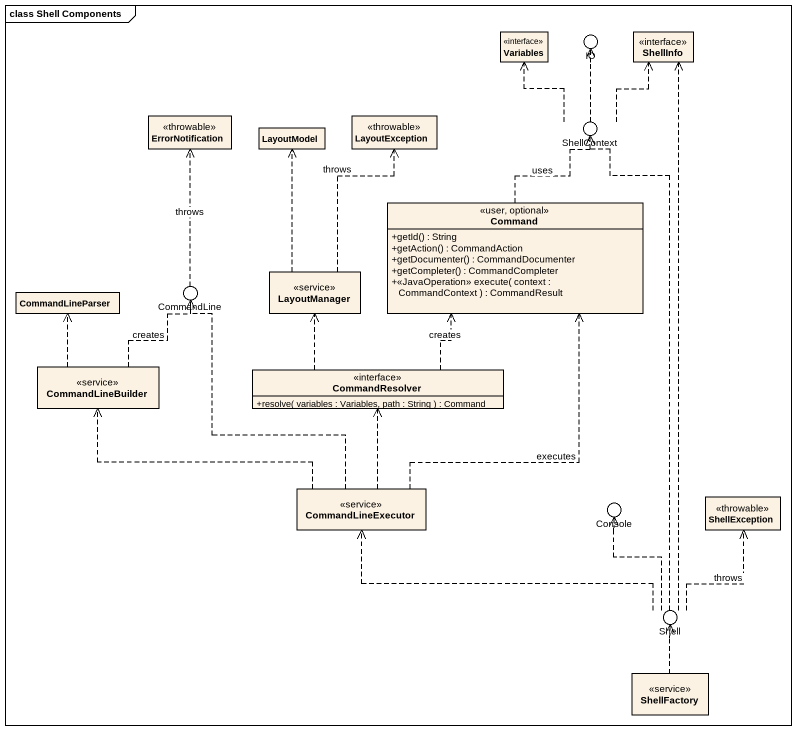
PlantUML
@startuml
mainframe class Shell Components
allowmixing
hide circle
hide empty members
skinparam classAttributeIconSize 0
interface Variables
() IO
interface ShellInfo
class ErrorNotification <<throwable>>
class LayoutModel
class LayoutException <<throwable>>
() ShellContext
interface Command <<user, optional>> {
  +getId() : String
  +getAction() : CommandAction
  +getDocumenter() : CommandDocumenter
  +getCompleter() : CommandCompleter
  +<<JavaOperation>> execute( context : CommandContext ) : CommandResult
}
class CommandLineParser
() CommandLine
interface LayoutManager <<service>>
interface CommandLineBuilder <<service>>
interface CommandResolver {
  +resolve( variables : Variables, path : String ) : Command
}
interface CommandLineExecutor <<service>>
() Console
class ShellException <<throwable>>
() Shell
interface ShellFactory <<service>>
ShellContext .up.> Variables
ShellContext .up.> IO
ShellContext .up.> ShellInfo
Command .up.> ShellContext : uses
CommandLine .up.> ErrorNotification : throws
LayoutManager .up.> LayoutModel
LayoutManager .up.> LayoutException : throws
CommandLineBuilder .up.> CommandLineParser
CommandLineBuilder .up.> CommandLine : creates
CommandResolver .up.> Command : creates
CommandResolver .up.> LayoutManager
CommandLineExecutor .up.> Command : executes
CommandLineExecutor .up.> CommandLine
CommandLineExecutor .left.> CommandLineBuilder
CommandLineExecutor .up.> CommandResolver
Shell .up.> ShellInfo
Shell .up.> ShellContext
Shell .left.> CommandLineExecutor
Shell .up.> Console
Shell .up.> ShellException : throws
ShellFactory .up.> Shell
@enduml
